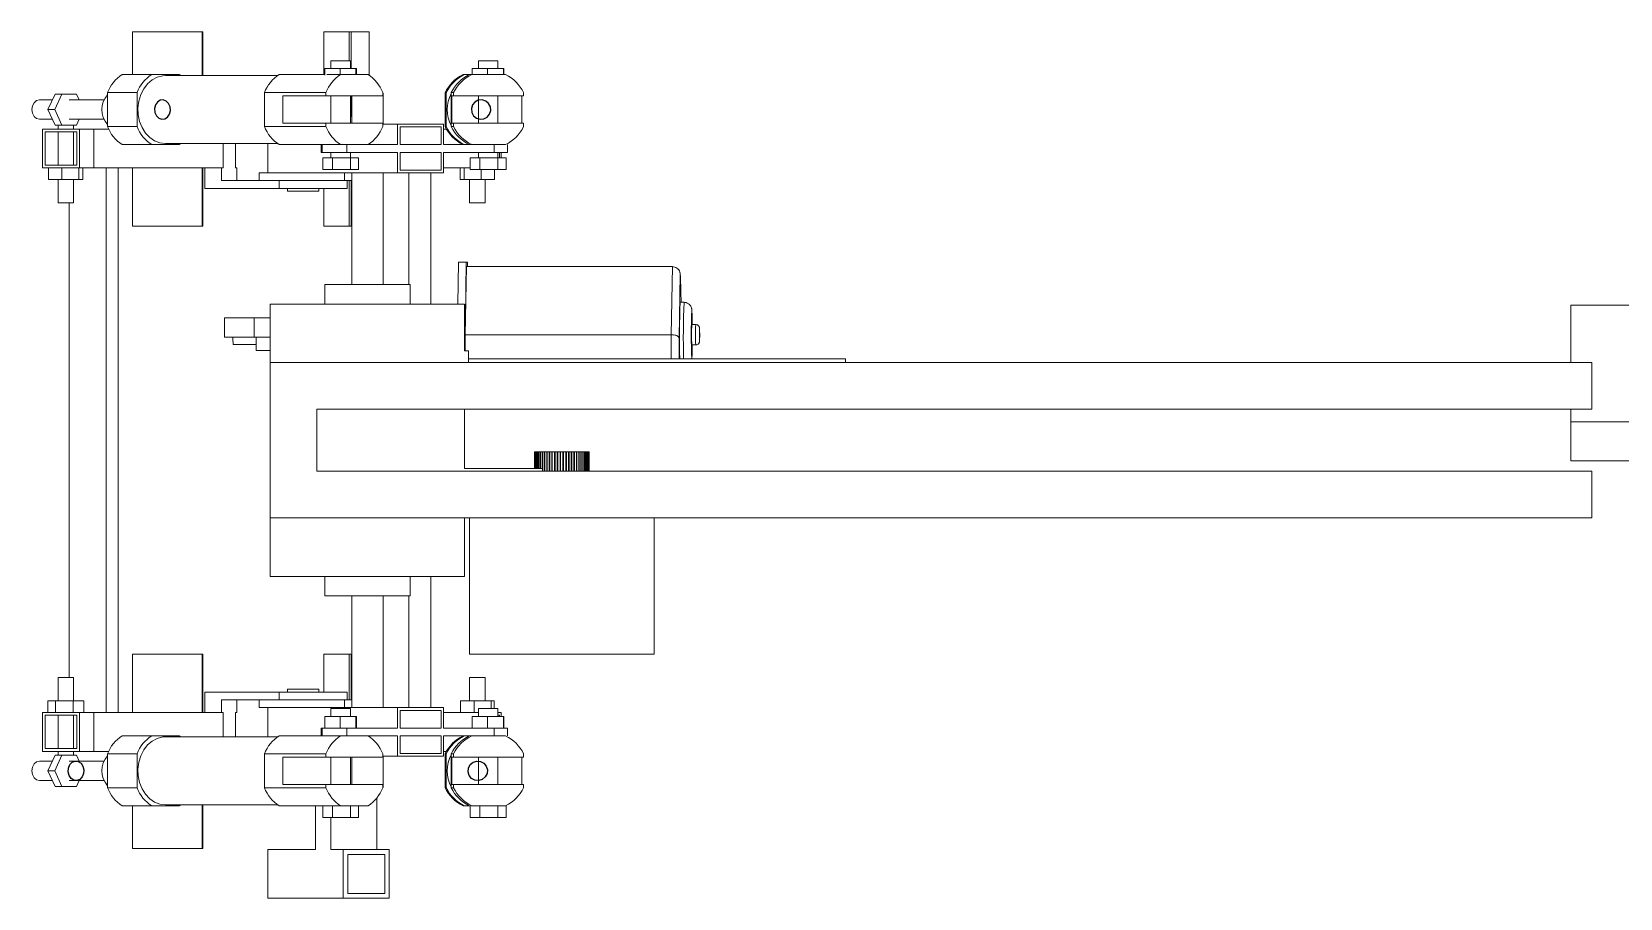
# Model space of a CAD drawing. Header units: millimetres. Extents: x 0 to 1189, y 0 to 841.
# Drawn here: x 435.1 to 516.8, y 146.1 to 190.7 of the extents above; entities that cross this region are included whole.
import ezdxf

# ---------------------------------------------------------------- set-up
doc = ezdxf.new("R2010")
doc.units = ezdxf.units.MM

msp = doc.modelspace()

# ---------------------------------------------------------------- linework, layer by layer
at = {"color": 7, "linetype": 'Continuous', "lineweight": 15}
for p, q in [((440.273, 190.659), (440.273, 188.459)), ((443.858, 190.659), (440.273, 190.659)), ((443.858, 190.659), (443.858, 188.409)), ((443.901, 190.659), (443.858, 190.659)), ((443.901, 190.659), (443.901, 188.409)), ((450.127, 190.659), (450.127, 188.459)), ((451.417, 190.659), (450.127, 190.659)), ((451.417, 190.659), (451.417, 189.171)), ((451.417, 190.659), (451.532, 190.659)), ((451.532, 190.659), (451.532, 188.771)), ((451.532, 190.659), (452.452, 190.659)), ((452.452, 188.423), (452.452, 190.659)), ((450.487, 189.171), (450.487, 188.771)), ((450.487, 189.171), (451.487, 189.171)), ((451.487, 188.771), (451.487, 189.171)), ((458.072, 189.171), (458.072, 188.771)), ((458.072, 189.171), (459.072, 189.171)), ((459.072, 188.771), (459.072, 189.171)), ((439.746, 188.459), (441.268, 188.459)), ((442.682, 188.459), (441.268, 188.459)), ((447.744, 188.409), (441.975, 188.409)), ((442.682, 188.459), (442.76, 188.409)), ((447.822, 188.459), (450.171, 188.459)), ((450.171, 188.437), (450.171, 188.771)), ((450.171, 188.771), (450.955, 188.771)), ((450.269, 188.459), (450.982, 188.459)), ((450.955, 188.459), (450.955, 188.771)), ((450.955, 188.771), (451.77, 188.771)), ((452.396, 188.459), (450.982, 188.459)), ((451.77, 188.459), (451.77, 188.771)), ((451.77, 188.771), (451.802, 188.771)), ((451.802, 188.459), (451.802, 188.771)), ((457.288, 188.459), (457.347, 188.459)), ((457.604, 188.459), (457.347, 188.459)), ((457.604, 188.459), (457.728, 188.459)), ((459.471, 188.459), (457.728, 188.459)), ((457.757, 188.459), (457.757, 188.771)), ((457.757, 188.771), (458.54, 188.771)), ((458.54, 188.459), (458.54, 188.771)), ((458.54, 188.771), (459.356, 188.771)), ((459.356, 188.459), (459.356, 188.771)), ((459.356, 188.771), (459.388, 188.771)), ((459.388, 188.459), (459.388, 188.771)), ((436.156, 187.159), (435.5, 187.159)), ((435.921, 186.659), (436.296, 187.459)), ((436.273, 186.659), (436.647, 187.459)), ((436.296, 187.459), (436.647, 187.459)), ((436.647, 187.459), (437.396, 187.459)), ((438.815, 187.159), (437.022, 187.159)), ((437.396, 187.459), (437.537, 187.159)), ((438.994, 187.531), (438.994, 185.787)), ((438.994, 187.531), (440.515, 187.531)), ((440.515, 187.531), (440.515, 185.787)), ((447.069, 187.531), (447.069, 185.787)), ((447.069, 187.531), (450.229, 187.531)), ((450.229, 187.359), (448.006, 187.359)), ((448.006, 187.359), (448.006, 185.959)), ((450.229, 187.531), (450.229, 187.359)), ((453.149, 187.359), (450.229, 187.359)), ((450.487, 187.359), (450.487, 185.959)), ((451.487, 185.959), (451.487, 187.359)), ((451.532, 187.359), (451.532, 186.309)), ((451.565, 187.359), (451.565, 185.959)), ((453.149, 187.531), (453.149, 187.359)), ((453.165, 187.509), (453.149, 187.509)), ((453.165, 185.909), (453.165, 187.509)), ((456.36, 187.531), (456.36, 185.787)), ((456.36, 187.531), (456.419, 187.531)), ((456.419, 187.531), (456.419, 185.787)), ((456.676, 187.531), (456.676, 185.787)), ((456.676, 187.531), (456.8, 187.531)), ((456.8, 187.359), (456.713, 187.359)), ((456.713, 187.359), (456.713, 185.959)), ((456.8, 187.531), (456.8, 187.359)), ((460.399, 187.359), (456.8, 187.359)), ((458.072, 187.359), (458.072, 185.959)), ((459.072, 185.959), (459.072, 187.359)), ((460.312, 185.959), (460.312, 187.359)), ((460.399, 187.531), (460.399, 187.359)), ((436.296, 185.859), (435.921, 186.659)), ((435.921, 186.659), (436.273, 186.659)), ((436.647, 185.859), (436.273, 186.659)), ((435.5, 186.159), (436.156, 186.159)), ((435.647, 183.659), (435.647, 185.659)), ((435.647, 185.659), (437.548, 185.659)), ((435.78, 185.519), (437.415, 185.519)), ((435.78, 183.799), (435.78, 185.519)), ((436.296, 185.859), (436.647, 185.859)), ((436.446, 185.859), (436.446, 185.659)), ((436.446, 185.519), (436.446, 183.799)), ((436.807, 185.859), (436.647, 185.859)), ((437.236, 185.859), (436.807, 185.859)), ((437.022, 186.159), (438.815, 186.159)), ((437.396, 185.859), (437.236, 185.859)), ((437.246, 185.659), (437.246, 185.859)), ((437.246, 183.799), (437.246, 185.519)), ((437.537, 186.159), (437.396, 185.859)), ((437.415, 185.519), (437.415, 183.799)), ((437.548, 185.659), (437.548, 183.659)), ((438.294, 185.659), (437.548, 185.659)), ((438.294, 185.659), (438.294, 183.659)), ((439.049, 185.659), (438.294, 185.659)), ((438.994, 185.787), (440.515, 185.787)), ((447.069, 185.787), (450.229, 185.787)), ((448.006, 185.959), (450.229, 185.959)), ((450.229, 185.959), (450.229, 185.787)), ((453.149, 185.959), (450.229, 185.959)), ((451.487, 186.309), (451.565, 186.309)), ((453.149, 185.959), (453.149, 185.787)), ((453.149, 185.909), (453.912, 185.909)), ((453.912, 185.909), (453.912, 184.859)), ((456.282, 185.909), (453.912, 185.909)), ((456.15, 185.769), (454.045, 185.769)), ((454.045, 185.769), (454.045, 184.859)), ((456.15, 184.859), (456.15, 185.769)), ((456.282, 184.859), (456.282, 185.909)), ((456.282, 185.659), (456.427, 185.659)), ((456.36, 185.787), (456.419, 185.787)), ((456.676, 185.787), (456.8, 185.787)), ((456.713, 185.959), (456.8, 185.959)), ((456.8, 185.959), (456.8, 185.787)), ((460.399, 185.959), (456.8, 185.959)), ((460.399, 185.959), (460.399, 185.787)), ((439.746, 184.859), (441.268, 184.859)), ((442.682, 184.859), (441.268, 184.859)), ((441.975, 184.909), (447.744, 184.909)), ((442.76, 184.909), (442.682, 184.859)), ((444.947, 184.909), (444.947, 183.659)), ((445.569, 184.909), (445.569, 183.659)), ((447.239, 184.909), (447.239, 183.409)), ((447.822, 184.859), (449.993, 184.859)), ((449.987, 184.859), (449.987, 184.459)), ((450.039, 184.859), (449.993, 184.859)), ((450.567, 184.859), (450.039, 184.859)), ((450.039, 184.859), (450.039, 184.459)), ((450.567, 184.859), (450.982, 184.859)), ((452.087, 184.859), (450.982, 184.859)), ((451.305, 184.459), (451.305, 184.859)), ((453.912, 184.859), (452.087, 184.859)), ((456.15, 184.859), (454.045, 184.859)), ((458.106, 184.859), (456.282, 184.859)), ((459.471, 184.859), (458.106, 184.859)), ((458.89, 184.859), (458.89, 184.459)), ((459.572, 184.459), (459.572, 184.859)), ((449.987, 184.459), (450.039, 184.459)), ((450.039, 184.459), (451.305, 184.459)), ((450.064, 183.571), (450.064, 184.171)), ((450.562, 184.171), (450.064, 184.171)), ((450.487, 184.459), (450.487, 184.171)), ((450.562, 183.571), (450.562, 184.171)), ((451.485, 184.171), (450.562, 184.171)), ((453.912, 184.459), (451.305, 184.459)), ((451.485, 183.571), (451.485, 184.171)), ((451.91, 184.171), (451.485, 184.171)), ((451.487, 184.171), (451.487, 184.459)), ((451.91, 183.571), (451.91, 184.171)), ((453.912, 184.459), (453.912, 183.409)), ((456.15, 184.459), (454.045, 184.459)), ((454.045, 184.459), (454.045, 183.549)), ((456.15, 183.549), (456.15, 184.459)), ((458.89, 184.459), (456.282, 184.459)), ((456.282, 183.409), (456.282, 184.459)), ((457.649, 183.571), (457.649, 184.171)), ((458.147, 184.171), (457.649, 184.171)), ((458.072, 184.459), (458.072, 184.171)), ((458.147, 183.571), (458.147, 184.171)), ((459.07, 184.171), (458.147, 184.171)), ((458.89, 184.459), (459.572, 184.459)), ((459.07, 183.571), (459.07, 184.171)), ((459.495, 184.171), (459.07, 184.171)), ((459.072, 184.171), (459.072, 184.459)), ((459.164, 184.171), (459.164, 184.459)), ((459.243, 184.171), (459.243, 184.459)), ((459.495, 183.571), (459.495, 184.171)), ((436.429, 183.659), (435.647, 183.659)), ((437.415, 183.799), (435.78, 183.799)), ((435.962, 183.059), (435.962, 183.659)), ((436.636, 183.659), (436.429, 183.659)), ((436.636, 183.059), (436.636, 183.659)), ((436.837, 183.659), (436.636, 183.659)), ((437.548, 183.659), (436.837, 183.659)), ((437.52, 183.059), (437.52, 183.659)), ((438.294, 183.659), (437.548, 183.659)), ((437.73, 183.059), (437.73, 183.659)), ((443.997, 183.659), (438.294, 183.659)), ((438.915, 183.659), (438.915, 155.659)), ((439.536, 183.659), (439.536, 155.659)), ((440.273, 183.659), (440.273, 180.659)), ((443.858, 183.659), (443.858, 180.659)), ((443.901, 183.659), (443.901, 180.659)), ((443.997, 182.609), (443.997, 183.659)), ((444.864, 183.659), (443.997, 183.659)), ((444.864, 183.659), (444.864, 183.009)), ((444.947, 183.659), (444.864, 183.659)), ((445.652, 183.659), (445.569, 183.659)), ((445.652, 183.009), (445.652, 183.659)), ((446.802, 183.409), (446.802, 183.009)), ((448.473, 183.409), (446.802, 183.409)), ((448.473, 183.409), (453.912, 183.409)), ((450.562, 183.571), (450.064, 183.571)), ((451.485, 183.571), (450.562, 183.571)), ((451.187, 183.009), (451.187, 183.409)), ((451.91, 183.571), (451.485, 183.571)), ((451.565, 183.409), (451.565, 177.659)), ((453.165, 177.659), (453.165, 183.409)), ((453.912, 183.409), (456.282, 183.409)), ((454.045, 183.549), (456.15, 183.549)), ((454.486, 177.659), (454.486, 183.409)), ((455.622, 176.659), (455.622, 183.409)), ((456.282, 183.659), (457.649, 183.659)), ((457.136, 183.059), (457.136, 183.659)), ((457.334, 183.059), (457.334, 183.659)), ((458.147, 183.571), (457.649, 183.571)), ((459.07, 183.571), (458.147, 183.571)), ((458.215, 183.059), (458.215, 183.571)), ((458.897, 183.059), (458.897, 183.571)), ((459.495, 183.571), (459.07, 183.571)), ((436.636, 183.059), (435.962, 183.059)), ((436.446, 183.059), (436.446, 181.859)), ((437.52, 183.059), (436.636, 183.059)), ((437.246, 181.859), (437.246, 183.059)), ((437.73, 183.059), (437.52, 183.059)), ((447.827, 182.609), (443.997, 182.609)), ((444.864, 183.009), (447.827, 183.009)), ((447.827, 183.009), (451.187, 183.009)), ((447.827, 182.609), (447.827, 183.009)), ((451.319, 182.609), (447.827, 182.609)), ((448.26, 182.609), (448.26, 182.459)), ((448.26, 182.459), (449.86, 182.459)), ((449.86, 182.459), (449.86, 182.609)), ((450.127, 182.609), (450.127, 180.659)), ((451.187, 183.009), (451.565, 183.009)), ((451.319, 182.609), (451.319, 183.009)), ((451.417, 183.009), (451.417, 180.659)), ((451.532, 183.009), (451.532, 180.659)), ((457.334, 183.059), (457.136, 183.059)), ((458.215, 183.059), (457.334, 183.059)), ((457.617, 183.059), (457.617, 181.859)), ((458.897, 183.059), (458.215, 183.059)), ((458.417, 181.859), (458.417, 183.059)), ((436.522, 181.859), (436.446, 181.859)), ((437.246, 181.859), (436.522, 181.859)), ((437.014, 181.859), (437.014, 157.459)), ((457.617, 181.859), (457.617, 181.859)), ((458.417, 181.859), (457.617, 181.859)), ((443.858, 180.659), (440.273, 180.659)), ((443.901, 180.659), (443.858, 180.659)), ((451.417, 180.659), (450.127, 180.659)), ((451.417, 180.659), (451.532, 180.659)), ((451.532, 180.659), (451.565, 180.659)), ((457.052, 178.815), (457.014, 176.659)), ((457.052, 178.815), (457.452, 178.815)), ((457.391, 175.083), (457.453, 178.583)), ((457.452, 178.815), (457.401, 175.959)), ((457.51, 178.815), (457.452, 178.815)), ((468.051, 178.583), (457.453, 178.583)), ((468.051, 178.583), (467.989, 175.083)), ((468.396, 174.922), (468.454, 178.179)), ((450.165, 177.659), (450.165, 176.659)), ((454.565, 177.659), (450.165, 177.659)), ((454.565, 176.659), (454.565, 177.659)), ((457.365, 176.659), (447.365, 176.659)), ((447.365, 176.659), (447.365, 173.659)), ((457.365, 176.659), (457.365, 174.259)), ((468.651, 176.749), (468.451, 176.749)), ((518.27, 176.596), (514.27, 176.596)), ((514.27, 173.659), (514.27, 176.596)), ((445.018, 175.959), (445.018, 174.959)), ((446.541, 175.959), (447.365, 175.959)), ((446.541, 174.959), (446.541, 175.959)), ((446.541, 174.959), (447.365, 174.959)), ((446.639, 174.959), (446.647, 174.269)), ((467.989, 175.083), (457.391, 175.083)), ((469.251, 175.608), (469.051, 175.608)), ((445.455, 174.583), (446.643, 174.583)), ((446.647, 174.269), (447.365, 174.269)), ((457.365, 174.259), (457.565, 174.259)), ((457.565, 173.659), (457.565, 174.259)), ((469.051, 174.559), (469.251, 174.559)), ((515.365, 173.659), (447.365, 173.659)), ((447.365, 165.659), (447.365, 173.659)), ((476.965, 173.84), (457.565, 173.84)), ((476.965, 173.836), (476.965, 173.84)), ((476.965, 173.659), (476.965, 173.836)), ((515.365, 173.659), (515.365, 171.259)), ((515.365, 171.259), (449.765, 171.259)), ((449.765, 168.059), (449.765, 171.259)), ((457.365, 171.259), (457.365, 168.21)), ((514.27, 170.596), (514.27, 171.259)), ((514.27, 170.596), (514.27, 168.596)), ((522.27, 170.596), (514.27, 170.596)), ((460.966, 169.059), (460.966, 168.21)), ((460.967, 169.059), (460.966, 169.059)), ((460.967, 168.21), (460.967, 169.059)), ((460.98, 169.059), (460.967, 169.059)), ((460.98, 169.059), (460.98, 168.21)), ((460.984, 169.059), (460.98, 169.059)), ((460.984, 168.21), (460.984, 169.059)), ((461.009, 169.059), (460.984, 169.059)), ((461.009, 169.059), (461.009, 168.21)), ((461.016, 169.059), (461.009, 169.059)), ((461.016, 168.21), (461.016, 169.059)), ((461.053, 169.059), (461.016, 169.059)), ((461.053, 169.059), (461.053, 168.21)), ((461.062, 169.059), (461.053, 169.059)), ((461.062, 168.21), (461.062, 169.059)), ((461.111, 169.059), (461.062, 169.059)), ((461.111, 169.059), (461.111, 168.21)), ((461.123, 169.059), (461.111, 169.059)), ((461.123, 168.21), (461.123, 169.059)), ((461.183, 169.059), (461.123, 169.059)), ((461.183, 169.059), (461.183, 168.21)), ((461.198, 169.059), (461.183, 169.059)), ((461.198, 168.21), (461.198, 169.059)), ((461.268, 169.059), (461.198, 169.059)), ((461.268, 169.059), (461.268, 168.21)), ((461.285, 169.059), (461.268, 169.059)), ((461.285, 168.21), (461.285, 169.059)), ((461.365, 169.059), (461.285, 169.059)), ((461.365, 169.059), (461.365, 168.059)), ((461.384, 169.059), (461.365, 169.059)), ((461.384, 168.059), (461.384, 169.059)), ((461.473, 169.059), (461.384, 169.059)), ((461.473, 169.059), (461.473, 168.059)), ((461.494, 169.059), (461.473, 169.059)), ((461.494, 168.059), (461.494, 169.059)), ((461.591, 169.059), (461.494, 169.059)), ((461.591, 169.059), (461.591, 168.059)), ((461.613, 169.059), (461.591, 169.059)), ((461.613, 168.059), (461.613, 169.059)), ((461.717, 169.059), (461.613, 169.059)), ((461.717, 169.059), (461.717, 168.059)), ((461.741, 169.059), (461.717, 169.059)), ((461.741, 168.059), (461.741, 169.059)), ((461.851, 169.059), (461.741, 169.059)), ((461.851, 169.059), (461.851, 168.059)), ((461.875, 169.059), (461.851, 169.059)), ((461.875, 168.059), (461.875, 169.059)), ((461.989, 169.059), (461.875, 169.059)), ((461.989, 169.059), (461.989, 168.059)), ((462.015, 169.059), (461.989, 169.059)), ((462.015, 168.059), (462.015, 169.059)), ((462.132, 169.059), (462.015, 169.059)), ((462.132, 169.059), (462.132, 168.059)), ((462.159, 169.059), (462.132, 169.059)), ((462.159, 168.059), (462.159, 169.059)), ((462.278, 169.059), (462.159, 169.059)), ((462.278, 169.059), (462.278, 168.059)), ((462.305, 169.059), (462.278, 169.059)), ((462.305, 168.059), (462.305, 169.059)), ((462.425, 169.059), (462.305, 169.059)), ((462.425, 169.059), (462.425, 168.059)), ((462.451, 169.059), (462.425, 169.059)), ((462.451, 168.059), (462.451, 169.059)), ((462.57, 169.059), (462.451, 169.059)), ((462.57, 169.059), (462.57, 168.059)), ((462.597, 169.059), (462.57, 169.059)), ((462.597, 168.059), (462.597, 169.059)), ((462.714, 169.059), (462.597, 169.059)), ((462.714, 169.059), (462.714, 168.059)), ((462.74, 169.059), (462.714, 169.059)), ((462.74, 168.059), (462.74, 169.059)), ((462.854, 169.059), (462.74, 169.059)), ((462.854, 169.059), (462.854, 168.059)), ((462.879, 169.059), (462.854, 169.059)), ((462.879, 168.059), (462.879, 169.059)), ((462.988, 169.059), (462.879, 169.059)), ((462.988, 169.059), (462.988, 168.059)), ((463.012, 169.059), (462.988, 169.059)), ((463.012, 168.059), (463.012, 169.059)), ((463.116, 169.059), (463.012, 169.059)), ((463.116, 169.059), (463.116, 168.059)), ((463.138, 169.059), (463.116, 169.059)), ((463.138, 168.059), (463.138, 169.059)), ((463.235, 169.059), (463.138, 169.059)), ((463.235, 169.059), (463.235, 168.059)), ((463.256, 169.059), (463.235, 169.059)), ((463.256, 168.059), (463.256, 169.059)), ((463.345, 169.059), (463.256, 169.059)), ((463.345, 169.059), (463.345, 168.059)), ((463.364, 169.059), (463.345, 169.059)), ((463.364, 168.059), (463.364, 169.059)), ((463.444, 169.059), (463.364, 169.059)), ((463.444, 169.059), (463.444, 168.059)), ((463.461, 169.059), (463.444, 169.059)), ((463.461, 168.059), (463.461, 169.059)), ((463.531, 169.059), (463.461, 169.059)), ((463.531, 169.059), (463.531, 168.059)), ((463.546, 169.059), (463.531, 169.059)), ((463.546, 168.059), (463.546, 169.059)), ((463.606, 169.059), (463.546, 169.059)), ((463.606, 169.059), (463.606, 168.059)), ((463.618, 169.059), (463.606, 169.059)), ((463.618, 168.059), (463.618, 169.059)), ((463.667, 169.059), (463.618, 169.059)), ((463.667, 169.059), (463.667, 168.059)), ((463.676, 169.059), (463.667, 169.059)), ((463.676, 168.059), (463.676, 169.059)), ((463.713, 169.059), (463.676, 169.059)), ((463.713, 169.059), (463.713, 168.059)), ((463.72, 169.059), (463.713, 169.059)), ((463.72, 168.059), (463.72, 169.059)), ((463.745, 169.059), (463.72, 169.059)), ((463.745, 169.059), (463.745, 168.059)), ((463.749, 169.059), (463.745, 169.059)), ((463.749, 168.059), (463.749, 169.059)), ((463.762, 169.059), (463.749, 169.059)), ((463.762, 169.059), (463.762, 168.059)), ((463.763, 169.059), (463.762, 169.059)), ((463.763, 168.059), (463.763, 169.059)), ((522.27, 168.596), (514.27, 168.596)), ((515.365, 168.059), (449.765, 168.059)), ((461.365, 168.21), (457.365, 168.21)), ((461.365, 168.21), (461.365, 168.059)), ((515.365, 165.659), (515.365, 168.059)), ((515.365, 165.659), (447.365, 165.659)), ((447.365, 165.659), (447.365, 162.659)), ((457.365, 165.659), (457.365, 162.659)), ((457.609, 165.659), (457.609, 158.659)), ((467.121, 158.659), (467.121, 165.659)), ((457.365, 162.659), (447.365, 162.659)), ((450.165, 162.659), (450.165, 161.659)), ((454.565, 161.659), (454.565, 162.659)), ((455.622, 155.909), (455.622, 162.659)), ((454.565, 161.659), (450.165, 161.659)), ((451.565, 161.659), (451.565, 155.909)), ((453.165, 155.909), (453.165, 161.659)), ((454.486, 155.909), (454.486, 161.659)), ((440.273, 158.659), (440.273, 155.659)), ((443.858, 158.659), (440.273, 158.659)), ((443.858, 155.659), (443.858, 158.659)), ((443.901, 158.659), (443.858, 158.659)), ((443.901, 155.659), (443.901, 158.659)), ((450.127, 156.709), (450.127, 158.659)), ((451.417, 158.659), (450.127, 158.659)), ((451.417, 156.309), (451.417, 158.659)), ((451.417, 158.659), (451.532, 158.659)), ((451.532, 156.309), (451.532, 158.659)), ((451.532, 158.659), (451.565, 158.659)), ((457.609, 158.659), (467.121, 158.659)), ((436.446, 157.459), (436.446, 156.259)), ((436.446, 157.459), (436.522, 157.459)), ((436.522, 157.459), (437.246, 157.459)), ((437.246, 156.259), (437.246, 157.459)), ((457.617, 157.459), (457.617, 156.259)), ((457.617, 157.459), (458.417, 157.459)), ((458.417, 156.259), (458.417, 157.459)), ((435.926, 156.259), (435.926, 155.659)), ((435.926, 156.259), (436.313, 156.259)), ((436.313, 156.259), (436.313, 155.659)), ((436.313, 156.259), (437.233, 156.259)), ((437.233, 156.259), (437.233, 155.659)), ((437.233, 156.259), (437.766, 156.259)), ((437.766, 156.259), (437.766, 155.659)), ((443.997, 156.709), (443.997, 155.659)), ((447.827, 156.709), (443.997, 156.709)), ((444.864, 155.659), (444.864, 156.309)), ((444.864, 156.309), (447.827, 156.309)), ((445.652, 156.309), (445.652, 155.659)), ((446.802, 156.309), (446.802, 155.909)), ((447.827, 156.709), (447.827, 156.309)), ((451.319, 156.709), (447.827, 156.709)), ((447.827, 156.309), (451.187, 156.309)), ((448.26, 156.859), (448.26, 156.709)), ((448.302, 156.859), (448.26, 156.859)), ((449.86, 156.859), (448.302, 156.859)), ((449.86, 156.709), (449.86, 156.859)), ((451.187, 156.309), (451.187, 155.909)), ((451.187, 156.309), (451.565, 156.309)), ((451.319, 156.309), (451.319, 156.709)), ((457.15, 156.259), (457.15, 155.659)), ((457.15, 156.259), (457.861, 156.259)), ((457.861, 156.259), (457.861, 155.659)), ((457.861, 156.259), (458.727, 156.259)), ((458.727, 156.259), (458.727, 155.859)), ((458.727, 156.259), (458.883, 156.259)), ((458.883, 156.259), (458.883, 155.859)), ((435.647, 155.659), (435.647, 153.659)), ((436.266, 155.659), (435.647, 155.659)), ((437.415, 155.519), (435.78, 155.519)), ((435.78, 155.519), (435.78, 153.799)), ((436.266, 155.659), (436.313, 155.659)), ((436.313, 155.659), (436.683, 155.659)), ((436.446, 155.519), (436.446, 153.799)), ((437.548, 155.659), (436.683, 155.659)), ((437.246, 153.799), (437.246, 155.519)), ((437.415, 153.799), (437.415, 155.519)), ((437.548, 153.659), (437.548, 155.659)), ((438.294, 155.659), (437.548, 155.659)), ((438.294, 153.659), (438.294, 155.659)), ((443.997, 155.659), (438.294, 155.659)), ((444.864, 155.659), (443.997, 155.659)), ((444.947, 155.659), (444.864, 155.659)), ((444.947, 154.409), (444.947, 155.659)), ((445.652, 155.659), (445.569, 155.659)), ((445.569, 154.409), (445.569, 155.659)), ((448.473, 155.909), (446.802, 155.909)), ((447.239, 154.409), (447.239, 155.909)), ((448.473, 155.909), (453.912, 155.909)), ((450.171, 154.859), (450.171, 155.459)), ((450.171, 155.459), (450.955, 155.459)), ((450.487, 155.859), (450.487, 155.459)), ((450.487, 155.859), (451.487, 155.859)), ((450.955, 154.859), (450.955, 155.459)), ((450.955, 155.459), (451.77, 155.459)), ((451.487, 155.459), (451.487, 155.859)), ((451.77, 154.859), (451.77, 155.459)), ((451.77, 155.459), (451.802, 155.459)), ((451.802, 154.859), (451.802, 155.459)), ((453.912, 154.859), (453.912, 155.909)), ((453.912, 155.909), (456.282, 155.909)), ((454.045, 155.769), (456.15, 155.769)), ((454.045, 154.859), (454.045, 155.769)), ((456.15, 155.769), (456.15, 154.859)), ((456.282, 155.909), (456.282, 154.859)), ((456.282, 155.659), (458.072, 155.659)), ((457.757, 154.859), (457.757, 155.459)), ((457.757, 155.459), (458.54, 155.459)), ((458.072, 155.859), (458.072, 155.459)), ((458.072, 155.859), (459.072, 155.859)), ((458.54, 154.859), (458.54, 155.459)), ((458.54, 155.459), (459.356, 155.459)), ((459.072, 155.459), (459.072, 155.859)), ((459.072, 155.659), (459.243, 155.659)), ((459.072, 155.519), (459.164, 155.519)), ((459.164, 155.519), (459.164, 155.459)), ((459.243, 155.659), (459.243, 155.459)), ((459.356, 154.859), (459.356, 155.459)), ((459.356, 155.459), (459.388, 155.459)), ((459.388, 154.859), (459.388, 155.459)), ((439.746, 154.459), (441.268, 154.459)), ((442.682, 154.459), (441.268, 154.459)), ((442.682, 154.459), (442.76, 154.409)), ((447.822, 154.459), (449.993, 154.459)), ((449.987, 154.859), (449.987, 154.459)), ((449.987, 154.859), (450.039, 154.859)), ((450.039, 154.459), (449.993, 154.459)), ((450.039, 154.459), (450.039, 154.859)), ((450.039, 154.859), (451.305, 154.859)), ((450.567, 154.459), (450.039, 154.459)), ((450.567, 154.459), (450.982, 154.459)), ((452.087, 154.459), (450.982, 154.459)), ((451.305, 154.859), (451.305, 154.459)), ((453.912, 154.859), (451.305, 154.859)), ((453.912, 154.459), (452.087, 154.459)), ((453.912, 153.409), (453.912, 154.459)), ((456.15, 154.859), (454.045, 154.859)), ((456.15, 154.459), (454.045, 154.459)), ((454.045, 153.549), (454.045, 154.459)), ((456.15, 154.459), (456.15, 153.549)), ((458.89, 154.859), (456.282, 154.859)), ((458.106, 154.459), (456.282, 154.459)), ((456.282, 154.459), (456.282, 153.409)), ((459.471, 154.459), (458.106, 154.459)), ((458.89, 154.459), (458.89, 154.859)), ((458.89, 154.859), (459.572, 154.859)), ((459.572, 154.459), (459.572, 154.859)), ((435.647, 153.659), (437.548, 153.659)), ((435.78, 153.799), (437.415, 153.799)), ((436.446, 153.659), (436.446, 153.459)), ((437.246, 153.459), (437.246, 153.659)), ((438.294, 153.659), (437.548, 153.659)), ((439.049, 153.659), (438.294, 153.659)), ((447.744, 154.409), (441.975, 154.409)), ((456.282, 153.659), (456.427, 153.659)), ((436.156, 153.159), (435.5, 153.159)), ((436.296, 153.459), (435.921, 152.659)), ((436.647, 153.459), (436.273, 152.659)), ((436.647, 153.459), (436.296, 153.459)), ((436.807, 153.459), (436.647, 153.459)), ((436.807, 153.459), (437.236, 153.459)), ((438.815, 153.159), (437.022, 153.159)), ((437.396, 153.459), (437.236, 153.459)), ((437.537, 153.159), (437.396, 153.459)), ((438.994, 153.531), (438.994, 151.787)), ((438.994, 153.531), (440.515, 153.531)), ((440.515, 153.531), (440.515, 151.787)), ((447.069, 153.531), (447.069, 151.787)), ((447.069, 153.531), (450.229, 153.531)), ((450.229, 153.359), (448.006, 153.359)), ((448.006, 153.359), (448.006, 151.959)), ((450.229, 153.531), (450.229, 153.359)), ((453.149, 153.359), (450.229, 153.359)), ((450.487, 153.359), (450.487, 151.959)), ((451.487, 151.959), (451.487, 153.359)), ((451.565, 153.359), (451.565, 151.959)), ((453.149, 153.531), (453.149, 153.359)), ((453.149, 153.409), (453.912, 153.409)), ((453.165, 151.809), (453.165, 153.409)), ((456.282, 153.409), (453.912, 153.409)), ((456.15, 153.549), (454.045, 153.549)), ((456.36, 153.531), (456.36, 151.787)), ((456.36, 153.531), (456.419, 153.531)), ((456.419, 153.531), (456.419, 151.787)), ((456.676, 153.531), (456.676, 151.787)), ((456.676, 153.531), (456.8, 153.531)), ((456.8, 153.359), (456.713, 153.359)), ((456.713, 153.359), (456.713, 151.959)), ((456.8, 153.531), (456.8, 153.359)), ((460.399, 153.359), (456.8, 153.359)), ((458.072, 153.359), (458.072, 151.959)), ((459.072, 151.959), (459.072, 153.359)), ((460.312, 151.959), (460.312, 153.359)), ((460.399, 153.531), (460.399, 153.359)), ((435.5, 152.159), (436.156, 152.159)), ((436.273, 152.659), (435.921, 152.659)), ((435.921, 152.659), (436.296, 151.859)), ((436.273, 152.659), (436.647, 151.859)), ((437.022, 152.159), (438.815, 152.159)), ((437.396, 151.859), (437.537, 152.159)), ((436.647, 151.859), (436.296, 151.859)), ((436.647, 151.859), (437.396, 151.859)), ((438.994, 151.787), (440.515, 151.787)), ((447.069, 151.787), (450.229, 151.787)), ((448.006, 151.959), (450.229, 151.959)), ((450.229, 151.959), (450.229, 151.787)), ((453.149, 151.959), (450.229, 151.959)), ((452.854, 148.609), (452.854, 151.268)), ((453.149, 151.959), (453.149, 151.787)), ((453.165, 151.809), (453.149, 151.809)), ((456.36, 151.787), (456.419, 151.787)), ((456.676, 151.787), (456.8, 151.787)), ((456.713, 151.959), (456.8, 151.959)), ((456.8, 151.959), (456.8, 151.787)), ((460.399, 151.959), (456.8, 151.959)), ((460.399, 151.959), (460.399, 151.787)), ((439.746, 150.859), (441.268, 150.859)), ((440.273, 150.859), (440.273, 148.659)), ((442.682, 150.859), (441.268, 150.859)), ((441.975, 150.909), (447.744, 150.909)), ((442.76, 150.909), (442.682, 150.859)), ((443.858, 148.659), (443.858, 150.909)), ((443.901, 148.659), (443.901, 150.909)), ((447.822, 150.859), (450.982, 150.859)), ((449.689, 148.609), (449.689, 150.859)), ((450.064, 150.259), (450.064, 150.859)), ((450.562, 150.259), (450.562, 150.859)), ((452.396, 150.859), (450.982, 150.859)), ((451.485, 150.259), (451.485, 150.859)), ((451.91, 150.259), (451.91, 150.859)), ((457.288, 150.859), (457.347, 150.859)), ((457.604, 150.859), (457.347, 150.859)), ((457.604, 150.859), (457.649, 150.859)), ((457.649, 150.259), (457.649, 150.859)), ((457.703, 150.859), (457.728, 150.859)), ((459.471, 150.859), (457.728, 150.859)), ((458.147, 150.259), (458.147, 150.859)), ((459.07, 150.259), (459.07, 150.859)), ((459.495, 150.859), (459.471, 150.859)), ((459.495, 150.259), (459.495, 150.859)), ((450.562, 150.259), (450.064, 150.259)), ((450.484, 148.609), (450.484, 150.259)), ((451.485, 150.259), (450.562, 150.259)), ((451.91, 150.259), (451.485, 150.259)), ((458.147, 150.259), (457.649, 150.259)), ((459.07, 150.259), (458.147, 150.259)), ((459.495, 150.259), (459.07, 150.259)), ((443.858, 148.659), (440.273, 148.659)), ((443.901, 148.659), (443.858, 148.659)), ((447.239, 148.609), (447.239, 146.109)), ((447.239, 148.609), (449.689, 148.609)), ((450.484, 148.609), (451.119, 148.609)), ((451.119, 148.609), (451.119, 146.109)), ((453.489, 148.609), (451.119, 148.609)), ((451.356, 148.359), (451.356, 146.359)), ((453.252, 148.359), (451.356, 148.359)), ((453.252, 146.359), (453.252, 148.359)), ((453.489, 146.109), (453.489, 148.609)), ((451.356, 146.359), (453.252, 146.359)), ((447.239, 146.109), (451.119, 146.109)), ((451.119, 146.109), (453.489, 146.109))]:
    msp.add_line(p, q, dxfattribs=at)
at = {"color": 8, "linetype": 'Continuous', "lineweight": 15}
for p, q in [((468.454, 178.179), (468.462, 178.119)), ((457.365, 175.959), (457.401, 175.959))]:
    msp.add_line(p, q, dxfattribs=at)
at = {"color": 7, "linetype": 'Continuous', "lineweight": 15, "flags": 128}
for points in [[(441.975, 184.909), (441.689, 184.945), (441.415, 185.051), (441.164, 185.223), (440.946, 185.453), (440.771, 185.733), (440.644, 186.051), (440.572, 186.394), (440.558, 186.748), (440.601, 187.098), (440.701, 187.43), (440.853, 187.73), (441.051, 187.987), (441.286, 188.189), (441.55, 188.329), (441.831, 188.4), (441.975, 188.409)], [(435.5, 187.159), (435.346, 187.122), (435.214, 187.014), (435.126, 186.852), (435.095, 186.661), (435.125, 186.469), (435.213, 186.307), (435.344, 186.198), (435.499, 186.159), (435.5, 186.159)], [(457.392, 174.259), (457.391, 174.585), (457.391, 175.083)], [(469.457, 175.083), (469.456, 174.959), (469.455, 174.854), (469.453, 174.784), (469.451, 174.759), (469.449, 174.784), (469.447, 174.854), (469.446, 174.959), (469.445, 175.083), (469.446, 175.208), (469.447, 175.313), (469.449, 175.383), (469.451, 175.408), (469.453, 175.383), (469.455, 175.313), (469.456, 175.208), (469.457, 175.083)], [(441.975, 150.909), (441.689, 150.945), (441.415, 151.051), (441.164, 151.223), (440.946, 151.453), (440.771, 151.733), (440.644, 152.051), (440.572, 152.394), (440.558, 152.748), (440.601, 153.098), (440.701, 153.43), (440.853, 153.73), (441.051, 153.987), (441.286, 154.189), (441.55, 154.329), (441.831, 154.4), (441.975, 154.409)], [(435.5, 152.159), (435.346, 152.196), (435.214, 152.304), (435.126, 152.466), (435.095, 152.657), (435.125, 152.849), (435.213, 153.011), (435.344, 153.12), (435.499, 153.159), (435.5, 153.159)]]:
    msp.add_lwpolyline(points, dxfattribs=at)
at = {"color": 7, "linetype": 'Continuous', "flags": 128}
for points in [[(441.86, 187.157), (441.703, 187.138), (441.563, 187.046), (441.463, 186.895), (441.417, 186.708), (441.432, 186.514), (441.507, 186.342), (441.629, 186.218), (441.78, 186.161), (441.938, 186.18), (442.077, 186.272), (442.178, 186.423), (442.224, 186.61), (442.208, 186.804), (442.134, 186.976), (442.012, 187.1), (441.86, 187.157)], [(458.261, 187.157), (458.067, 187.138), (457.895, 187.046), (457.771, 186.895), (457.714, 186.708), (457.733, 186.514), (457.825, 186.342), (457.976, 186.218), (458.162, 186.161), (458.357, 186.18), (458.529, 186.272), (458.652, 186.423), (458.709, 186.61), (458.69, 186.804), (458.599, 186.976), (458.448, 187.1), (458.261, 187.157)], [(437.413, 152.161), (437.255, 152.18), (437.116, 152.272), (437.015, 152.423), (436.969, 152.61), (436.985, 152.804), (437.059, 152.976), (437.181, 153.1), (437.333, 153.157), (437.49, 153.138), (437.63, 153.046), (437.73, 152.895), (437.776, 152.708), (437.761, 152.514), (437.686, 152.342), (437.564, 152.218), (437.413, 152.161)], [(458.087, 152.161), (457.893, 152.18), (457.721, 152.272), (457.597, 152.423), (457.54, 152.61), (457.559, 152.804), (457.651, 152.976), (457.801, 153.1), (457.988, 153.157), (458.182, 153.138), (458.354, 153.046), (458.478, 152.895), (458.535, 152.708), (458.516, 152.514), (458.424, 152.342), (458.273, 152.218), (458.087, 152.161)]]:
    msp.add_lwpolyline(points, dxfattribs=at)
at = {"color": 7, "linetype": 'Continuous', "lineweight": 15}
for centre, radius, start, end in [((440.735, 186.888), 1.857, 122.1876, 159.73586), ((442.257, 186.888), 1.857, 122.1876, 159.73586), ((448.811, 186.888), 1.857, 122.18797, 159.73504), ((451.971, 186.888), 1.857, 122.18797, 159.73504), ((451.407, 186.888), 1.857, 20.26445, 57.81209), ((458.159, 186.659), 2, 115.85016, 154.1653), ((458.219, 186.659), 2, 115.85016, 154.1653), ((458.476, 186.659), 2, 115.85016, 154.1653), ((458.6, 186.659), 2, 115.84962, 154.16546), ((458.599, 186.659), 2, 25.83454, 64.15038), ((439.844, 186.659), 1.143, 138.04651, 221.95349), ((458.22, 186.659), 1.75, 151.84814, 208.15186), ((440.735, 186.43), 1.857, 200.26378, 237.81312), ((442.257, 186.43), 1.857, 200.26378, 237.81312), ((448.811, 186.43), 1.857, 200.2646, 237.81275), ((451.971, 186.43), 1.857, 200.2646, 237.81275), ((451.407, 186.43), 1.857, 302.18719, 339.7359), ((458.159, 186.659), 2, 205.83436, 244.15055), ((458.219, 186.659), 2, 205.83436, 244.15055), ((458.476, 186.659), 2, 205.83436, 244.15055), ((458.6, 186.659), 2, 205.8342, 244.15108), ((458.599, 186.659), 2, 295.84892, 334.1658), ((455.263, 178.617), 2.256, 359.14064, 5.03188), ((442.646, 176.766), 25.852, 359.96159, 2.99896), ((511.135, 175.005), 42.719, 177.65961, 181.56176), ((500.654, 175.063), 31.63, 177.67914, 182.21625), ((450.975, 174.898), 5.529, 179.38917, 183.25753), ((624.563, 175.04), 156.167, 180.04325, 180.44011), ((479.773, 175.083), 10.734, 177.19989, 182.80011), ((440.735, 152.888), 1.857, 122.18699, 159.73629), ((442.257, 152.888), 1.857, 122.18699, 159.73629), ((448.811, 152.888), 1.857, 122.18736, 159.73547), ((451.971, 152.888), 1.857, 122.18736, 159.73547), ((451.407, 152.888), 1.857, 20.26403, 57.8127), ((458.159, 152.659), 2, 115.84955, 154.16572), ((458.219, 152.659), 2, 115.84955, 154.16572), ((458.476, 152.659), 2, 115.84955, 154.16572), ((458.6, 152.659), 2, 115.84902, 154.16588), ((458.599, 152.659), 2, 25.83412, 64.15098), ((439.844, 152.659), 1.143, 138.04668, 221.95332), ((458.22, 152.659), 1.75, 151.84812, 208.15188), ((440.735, 152.43), 1.857, 200.26371, 237.81301), ((442.257, 152.43), 1.857, 200.26371, 237.81301), ((448.811, 152.43), 1.857, 200.26453, 237.81264), ((451.971, 152.43), 1.857, 200.26453, 237.81264), ((451.407, 152.43), 1.857, 302.1873, 339.73597), ((458.159, 152.659), 2, 205.83428, 244.15045), ((458.219, 152.659), 2, 205.83428, 244.15045), ((458.476, 152.659), 2, 205.83428, 244.15045), ((458.6, 152.659), 2, 205.83412, 244.15098), ((458.599, 152.659), 2, 295.84902, 334.16588)]:
    msp.add_arc(centre, radius, start, end, dxfattribs=at)
at = {"color": 8, "linetype": 'Continuous', "lineweight": 15}
for centre, radius, start, end in [((513.23, 174.992), 44.614, 177.74231, 181.47871), ((461.445, 175.744), 7.628, 358.98032, 4.51704), ((651.801, 175.064), 183.812, 179.99387, 180.38138), ((479.971, 175.083), 10.732, 177.1989, 182.80012), ((454.18, 174.537), 14.891, 357.31725, 0.08376)]:
    msp.add_arc(centre, radius, start, end, dxfattribs=at)
at = {"color": 7, "linetype": 'Continuous', "lineweight": 15}
msp.add_ellipse((457.001, 175.959), major_axis=(0.285, 0.285), ratio=0.982326, start_param=5.488872, end_param=5.937711, dxfattribs=at)
for points, knots in [([(468.454, 178.179), (468.454, 178.18), (468.454, 178.22), (468.441, 178.305), (468.384, 178.419), (468.293, 178.51), (468.179, 178.572), (468.094, 178.579), (468.051, 178.583)], [0, 0, 0, 0, 0.003174, 0.199563, 0.413431, 0.612825, 0.806309, 1, 1, 1, 1]), ([(468.357, 178.437), (468.35, 178.449), (468.342, 178.462), (468.328, 178.472), (468.326, 178.473)], [0, 0, 0, 0, 0.839629, 1, 1, 1, 1]), ([(468.461, 178.153), (468.461, 178.153), (468.459, 178.178), (468.455, 178.207), (468.451, 178.247), (468.438, 178.29), (468.434, 178.303)], [0, 0, 0, 0, 0.001221, 0.515072, 0.856865, 1, 1, 1, 1]), ([(469.072, 175.608), (469.071, 175.661), (469.07, 175.802), (469.067, 175.995), (469.063, 176.178), (469.059, 176.294), (469.055, 176.356), (469.05, 176.397), (469.041, 176.446), (469.02, 176.512), (468.971, 176.599), (468.882, 176.684), (468.768, 176.742), (468.687, 176.743), (468.651, 176.744)], [0, 0, 0, 0, 0.090017, 0.237339, 0.385347, 0.535304, 0.634904, 0.691752, 0.720657, 0.755031, 0.808726, 0.874653, 0.946061, 1, 1, 1, 1]), ([(446.541, 175.959), (446.38, 175.959), (446.045, 175.959), (445.624, 175.959), (445.315, 175.959), (445.15, 175.959), (445.046, 175.959), (445.027, 175.959), (445.018, 175.959)], [0, 0, 0, 0, 0.251519, 0.524514, 0.655829, 0.786323, 0.89335, 1, 1, 1, 1]), ([(446.541, 174.959), (446.38, 174.959), (446.045, 174.959), (445.624, 174.959), (445.315, 174.959), (445.15, 174.959), (445.046, 174.959), (445.027, 174.959), (445.018, 174.959)], [0, 0, 0, 0, 0.251519, 0.524514, 0.655829, 0.786323, 0.89335, 1, 1, 1, 1]), ([(467.989, 175.083), (468.031, 175.082), (468.116, 175.078), (468.231, 175.053), (468.323, 175.016), (468.381, 174.971), (468.395, 174.938), (468.396, 174.922), (468.396, 174.922)], [0, 0, 0, 0, 0.193696, 0.387175, 0.586573, 0.800439, 0.996825, 1, 1, 1, 1]), ([(469.457, 175.083), (469.457, 175.108), (469.457, 175.174), (469.456, 175.275), (469.454, 175.37), (469.453, 175.403), (469.45, 175.434), (469.446, 175.457), (469.434, 175.493), (469.404, 175.542), (469.351, 175.585), (469.294, 175.608), (469.261, 175.605), (469.251, 175.605)], [0, 0, 0, 0, 0.095377, 0.254258, 0.417136, 0.590719, 0.623631, 0.651934, 0.701654, 0.771238, 0.871046, 0.962755, 1, 1, 1, 1]), ([(469.251, 174.562), (469.262, 174.562), (469.296, 174.559), (469.346, 174.58), (469.391, 174.613), (469.42, 174.649), (469.437, 174.683), (469.446, 174.711), (469.449, 174.73), (469.451, 174.742), (469.452, 174.758), (469.454, 174.787), (469.455, 174.853), (469.457, 174.961), (469.457, 175.043), (469.457, 175.083)], [0, 0, 0, 0, 0.043561, 0.129992, 0.199838, 0.258907, 0.308427, 0.347565, 0.373963, 0.396273, 0.429261, 0.517125, 0.687647, 0.843239, 1, 1, 1, 1]), ([(469.056, 173.84), (469.057, 173.85), (469.06, 173.89), (469.063, 173.994), (469.067, 174.179), (469.07, 174.374), (469.071, 174.511), (469.072, 174.559)], [0, 0, 0, 0, 0.077815, 0.330868, 0.599862, 0.858985, 1, 1, 1, 1])]:
    msp.add_open_spline(points, degree=3, knots=knots, dxfattribs=at)

doc.saveas('drawing.dxf')
